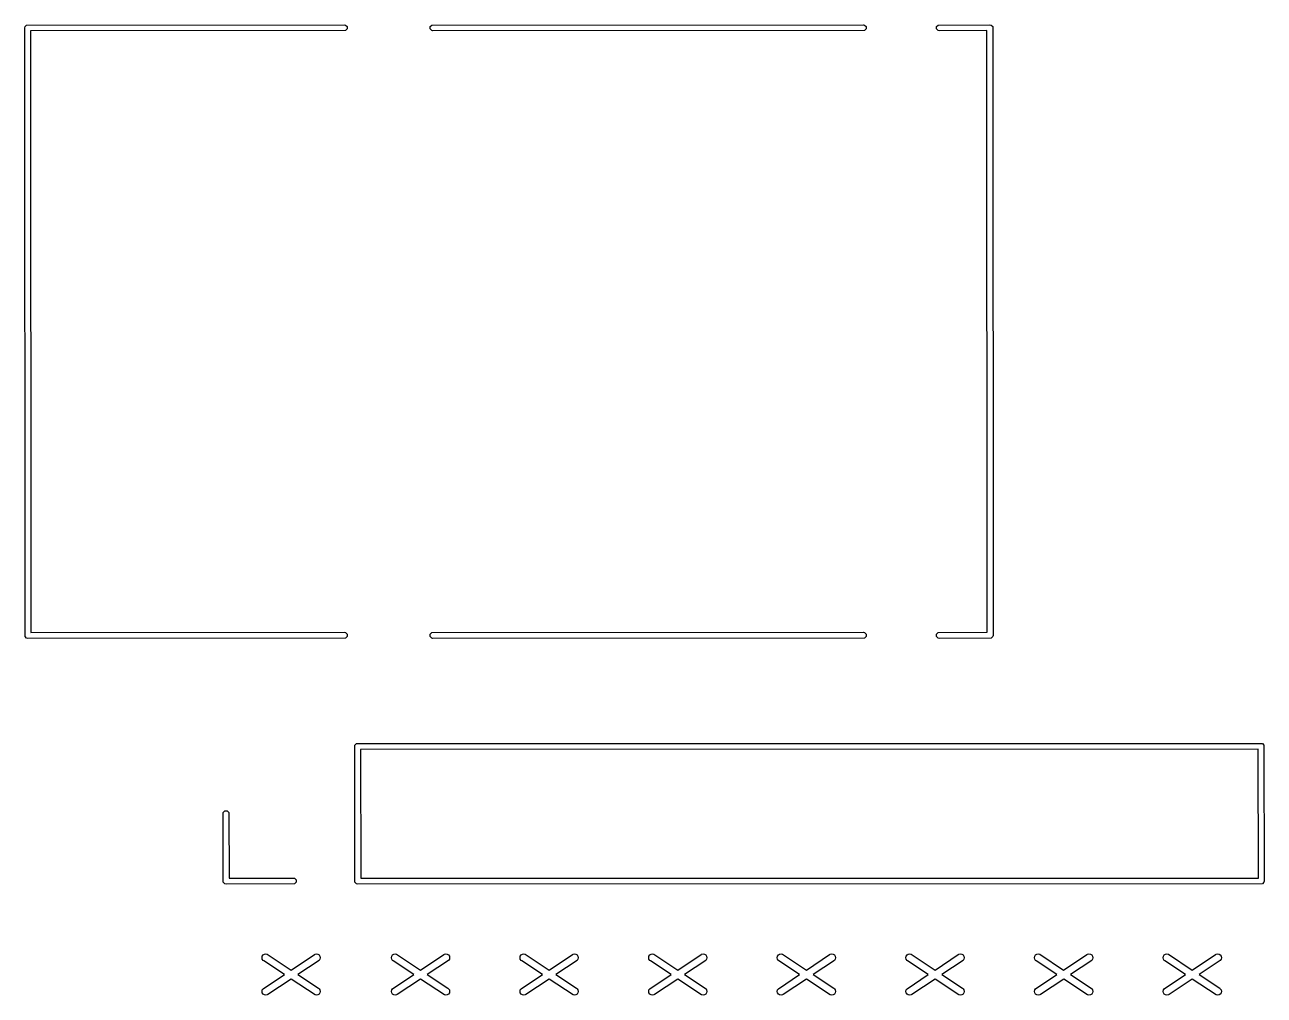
# Model space of a CAD drawing. Extents: x 91.3 to 133.3, y -96.3 to -50.
# Drawn here: x 91.28 to 115.76, y -96.29 to -77.12 of the extents above; entities that cross this region are included whole.
import ezdxf

# ---------------------------------------------------------------- set-up
doc = ezdxf.new("R2010")
doc.units = 0
doc.layers.add('BLACK', color=7, linetype='CONTINUOUS')

msp = doc.modelspace()

# ---------------------------------------------------------------- linework, layer by layer
at = {"layer": 'BLACK', "linetype": 'CONTINUOUS'}
for p, q in [((91.285, -77.185), (91.289567, -77.162039)), ((91.289567, -89.207961), (91.285, -77.185)), ((91.289567, -77.162039), (91.322039, -77.129567)), ((91.322039, -77.129567), (97.595, -77.125)), ((97.617961, -77.240433), (91.400464, -77.244959)), ((91.400464, -77.244959), (91.404978, -89.129506)), ((97.595, -77.125), (97.617961, -77.129567)), ((97.617961, -77.129567), (97.650433, -77.162039)), ((97.650433, -77.207961), (97.617961, -77.240433)), ((97.650433, -77.162039), (97.650433, -77.207961)), ((99.289567, -77.162039), (99.322039, -77.129567)), ((99.289567, -77.207961), (99.289567, -77.162039)), ((99.322039, -77.240433), (99.289567, -77.207961)), ((99.322039, -77.129567), (107.845, -77.125)), ((99.345, -77.245), (99.322039, -77.240433)), ((107.867961, -77.240433), (99.345, -77.245)), ((107.845, -77.125), (107.867961, -77.129567)), ((107.867961, -77.129567), (107.900433, -77.162039)), ((107.900433, -77.207961), (107.867961, -77.240433)), ((107.900433, -77.162039), (107.900433, -77.207961)), ((109.289567, -77.162039), (109.322039, -77.129567)), ((109.289567, -77.207961), (109.289567, -77.162039)), ((109.322039, -77.240433), (109.289567, -77.207961)), ((109.322039, -77.129567), (110.345, -77.125)), ((109.345, -77.245), (109.322039, -77.240433)), ((110.285021, -77.240803), (109.345, -77.245)), ((110.289535, -89.125247), (110.285021, -77.240803)), ((110.345, -77.125), (110.367961, -77.129567)), ((110.367961, -77.129567), (110.400433, -77.162039)), ((110.400433, -77.162039), (110.405, -89.185)), ((91.322039, -89.240433), (91.289567, -89.207961)), ((91.345, -89.245), (91.322039, -89.240433)), ((97.617961, -89.240433), (91.345, -89.245)), ((91.404978, -89.129506), (97.595, -89.125)), ((97.595, -89.125), (97.617961, -89.129567)), ((97.617961, -89.129567), (97.650433, -89.162039)), ((97.650433, -89.207961), (97.617961, -89.240433)), ((97.650433, -89.162039), (97.650433, -89.207961)), ((99.289567, -89.162039), (99.322039, -89.129567)), ((99.289567, -89.207961), (99.289567, -89.162039)), ((99.322039, -89.240433), (99.289567, -89.207961)), ((99.322039, -89.129567), (107.845, -89.125)), ((99.345, -89.245), (99.322039, -89.240433)), ((107.867961, -89.240433), (99.345, -89.245)), ((107.845, -89.125), (107.867961, -89.129567)), ((107.867961, -89.129567), (107.900433, -89.162039)), ((107.900433, -89.207961), (107.867961, -89.240433)), ((107.900433, -89.162039), (107.900433, -89.207961)), ((109.289567, -89.162039), (109.322039, -89.129567)), ((109.289567, -89.207961), (109.289567, -89.162039)), ((109.322039, -89.240433), (109.289567, -89.207961)), ((109.322039, -89.129567), (110.289535, -89.125247)), ((109.345, -89.245), (109.322039, -89.240433)), ((110.367961, -89.240433), (109.345, -89.245)), ((110.400433, -89.207961), (110.367961, -89.240433)), ((110.405, -89.185), (110.400433, -89.207961)), ((97.8, -91.38), (97.804567, -91.357039)), ((97.804567, -94.062961), (97.8, -91.38)), ((97.804567, -91.357039), (97.837039, -91.324567)), ((97.837039, -91.324567), (115.7, -91.32)), ((115.640094, -91.435454), (97.915574, -91.439985)), ((97.915574, -91.439985), (97.919905, -93.984545)), ((115.644425, -93.980014), (115.640094, -91.435454)), ((115.7, -91.32), (115.722961, -91.324567)), ((115.722961, -91.324567), (115.755433, -91.357039)), ((115.755433, -91.357039), (115.76, -94.04)), ((95.2, -92.71), (95.204567, -92.687039)), ((95.204567, -94.062961), (95.2, -92.71)), ((95.204567, -92.687039), (95.237039, -92.654567)), ((95.237039, -92.654567), (95.282961, -92.654567)), ((95.282961, -92.654567), (95.315433, -92.687039)), ((95.315433, -92.687039), (95.319811, -93.984287)), ((95.319811, -93.984287), (96.59, -93.98)), ((96.59, -93.98), (96.612961, -93.984567)), ((97.919905, -93.984545), (115.644425, -93.980014)), ((95.237039, -94.095433), (95.204567, -94.062961)), ((95.26, -94.1), (95.237039, -94.095433)), ((96.612961, -94.095433), (95.26, -94.1)), ((96.612961, -93.984567), (96.645433, -94.017039)), ((96.645433, -94.062961), (96.612961, -94.095433)), ((96.645433, -94.017039), (96.645433, -94.062961)), ((97.837039, -94.095433), (97.804567, -94.062961)), ((97.86, -94.1), (97.837039, -94.095433)), ((115.722961, -94.095433), (97.86, -94.1)), ((115.755433, -94.062961), (115.722961, -94.095433)), ((115.76, -94.04), (115.755433, -94.062961)), ((95.969819, -95.551745), (95.975498, -95.523037)), ((95.975558, -95.580439), (95.969819, -95.551745)), ((95.975498, -95.523037), (95.991731, -95.498688)), ((95.991841, -95.604754), (95.975558, -95.580439)), ((95.991731, -95.498688), (96.016046, -95.482405)), ((96.003217, -95.61407), (95.991841, -95.604754)), ((96.410894, -95.885157), (96.003217, -95.61407)), ((96.016046, -95.482405), (96.04474, -95.476666)), ((96.04474, -95.476666), (96.073448, -95.482345)), ((96.073448, -95.482345), (96.544713, -95.795715)), ((96.544713, -95.795715), (97.003216, -95.489262)), ((97.097797, -95.604754), (96.678743, -95.88484)), ((97.003216, -95.489262), (97.01619, -95.482345)), ((97.01619, -95.482345), (97.044898, -95.476666)), ((97.044898, -95.476666), (97.073592, -95.482405)), ((97.073592, -95.482405), (97.097907, -95.498688)), ((97.11408, -95.580439), (97.097797, -95.604754)), ((97.097907, -95.498688), (97.11414, -95.523037)), ((97.119819, -95.551745), (97.11408, -95.580439)), ((97.11414, -95.523037), (97.119819, -95.551745)), ((98.524819, -95.551745), (98.530498, -95.523037)), ((98.530558, -95.580439), (98.524819, -95.551745)), ((98.530498, -95.523037), (98.546731, -95.498688)), ((98.546841, -95.604754), (98.530558, -95.580439)), ((98.546731, -95.498688), (98.571046, -95.482405)), ((98.558217, -95.61407), (98.546841, -95.604754)), ((98.965894, -95.885157), (98.558217, -95.61407)), ((98.571046, -95.482405), (98.59974, -95.476666)), ((98.59974, -95.476666), (98.628448, -95.482345)), ((98.628448, -95.482345), (99.099713, -95.795715)), ((99.099713, -95.795715), (99.558216, -95.489262)), ((99.652797, -95.604754), (99.233743, -95.88484)), ((99.558216, -95.489262), (99.57119, -95.482345)), ((99.57119, -95.482345), (99.599898, -95.476666)), ((99.599898, -95.476666), (99.628592, -95.482405)), ((99.628592, -95.482405), (99.652907, -95.498688)), ((99.66908, -95.580439), (99.652797, -95.604754)), ((99.652907, -95.498688), (99.66914, -95.523037)), ((99.674819, -95.551745), (99.66908, -95.580439)), ((99.66914, -95.523037), (99.674819, -95.551745)), ((101.064819, -95.551745), (101.070498, -95.523037)), ((101.070558, -95.580439), (101.064819, -95.551745)), ((101.070498, -95.523037), (101.086731, -95.498688)), ((101.086841, -95.604754), (101.070558, -95.580439)), ((101.086731, -95.498688), (101.111046, -95.482405)), ((101.098217, -95.61407), (101.086841, -95.604754)), ((101.505894, -95.885157), (101.098217, -95.61407)), ((101.111046, -95.482405), (101.13974, -95.476666)), ((101.13974, -95.476666), (101.168448, -95.482345)), ((101.168448, -95.482345), (101.639713, -95.795715)), ((101.639713, -95.795715), (102.098216, -95.489262)), ((102.192797, -95.604754), (101.773743, -95.88484)), ((102.098216, -95.489262), (102.11119, -95.482345)), ((102.11119, -95.482345), (102.139898, -95.476666)), ((102.139898, -95.476666), (102.168592, -95.482405)), ((102.168592, -95.482405), (102.192907, -95.498688)), ((102.20908, -95.580439), (102.192797, -95.604754)), ((102.192907, -95.498688), (102.20914, -95.523037)), ((102.214819, -95.551745), (102.20908, -95.580439)), ((102.20914, -95.523037), (102.214819, -95.551745)), ((103.604819, -95.551745), (103.610498, -95.523037)), ((103.610558, -95.580439), (103.604819, -95.551745)), ((103.610498, -95.523037), (103.626731, -95.498688)), ((103.626841, -95.604754), (103.610558, -95.580439)), ((103.626731, -95.498688), (103.651046, -95.482405)), ((103.638217, -95.61407), (103.626841, -95.604754)), ((104.045894, -95.885157), (103.638217, -95.61407)), ((103.651046, -95.482405), (103.67974, -95.476666)), ((103.67974, -95.476666), (103.708448, -95.482345)), ((103.708448, -95.482345), (104.179713, -95.795715)), ((104.179713, -95.795715), (104.638216, -95.489262)), ((104.732797, -95.604754), (104.313743, -95.88484)), ((104.638216, -95.489262), (104.65119, -95.482345)), ((104.65119, -95.482345), (104.679898, -95.476666)), ((104.679898, -95.476666), (104.708592, -95.482405)), ((104.708592, -95.482405), (104.732907, -95.498688)), ((104.74908, -95.580439), (104.732797, -95.604754)), ((104.732907, -95.498688), (104.74914, -95.523037)), ((104.754819, -95.551745), (104.74908, -95.580439)), ((104.74914, -95.523037), (104.754819, -95.551745)), ((106.144819, -95.551745), (106.150498, -95.523037)), ((106.150558, -95.580439), (106.144819, -95.551745)), ((106.150498, -95.523037), (106.166731, -95.498688)), ((106.166841, -95.604754), (106.150558, -95.580439)), ((106.166731, -95.498688), (106.191046, -95.482405)), ((106.178217, -95.61407), (106.166841, -95.604754)), ((106.585894, -95.885157), (106.178217, -95.61407)), ((106.191046, -95.482405), (106.21974, -95.476666)), ((106.21974, -95.476666), (106.248448, -95.482345)), ((106.248448, -95.482345), (106.719713, -95.795715)), ((106.719713, -95.795715), (107.178216, -95.489262)), ((107.272797, -95.604754), (106.853743, -95.88484)), ((107.178216, -95.489262), (107.19119, -95.482345)), ((107.19119, -95.482345), (107.219898, -95.476666)), ((107.219898, -95.476666), (107.248592, -95.482405)), ((107.248592, -95.482405), (107.272907, -95.498688)), ((107.28908, -95.580439), (107.272797, -95.604754)), ((107.272907, -95.498688), (107.28914, -95.523037)), ((107.294819, -95.551745), (107.28908, -95.580439)), ((107.28914, -95.523037), (107.294819, -95.551745)), ((108.684819, -95.551745), (108.690498, -95.523037)), ((108.690558, -95.580439), (108.684819, -95.551745)), ((108.690498, -95.523037), (108.706731, -95.498688)), ((108.706841, -95.604754), (108.690558, -95.580439)), ((108.706731, -95.498688), (108.731046, -95.482405)), ((108.718217, -95.61407), (108.706841, -95.604754)), ((109.125894, -95.885157), (108.718217, -95.61407)), ((108.731046, -95.482405), (108.75974, -95.476666)), ((108.75974, -95.476666), (108.788448, -95.482345)), ((108.788448, -95.482345), (109.259713, -95.795715)), ((109.259713, -95.795715), (109.718216, -95.489262)), ((109.812797, -95.604754), (109.393743, -95.88484)), ((109.718216, -95.489262), (109.73119, -95.482345)), ((109.73119, -95.482345), (109.759898, -95.476666)), ((109.759898, -95.476666), (109.788592, -95.482405)), ((109.788592, -95.482405), (109.812907, -95.498688)), ((109.82908, -95.580439), (109.812797, -95.604754)), ((109.812907, -95.498688), (109.82914, -95.523037)), ((109.834819, -95.551745), (109.82908, -95.580439)), ((109.82914, -95.523037), (109.834819, -95.551745)), ((111.224819, -95.551745), (111.230498, -95.523037)), ((111.230558, -95.580439), (111.224819, -95.551745)), ((111.230498, -95.523037), (111.246731, -95.498688)), ((111.246841, -95.604754), (111.230558, -95.580439)), ((111.246731, -95.498688), (111.271046, -95.482405)), ((111.258217, -95.61407), (111.246841, -95.604754)), ((111.665894, -95.885157), (111.258217, -95.61407)), ((111.271046, -95.482405), (111.29974, -95.476666)), ((111.29974, -95.476666), (111.328448, -95.482345)), ((111.328448, -95.482345), (111.799713, -95.795715)), ((111.799713, -95.795715), (112.258216, -95.489262)), ((112.352797, -95.604754), (111.933743, -95.88484)), ((112.258216, -95.489262), (112.27119, -95.482345)), ((112.27119, -95.482345), (112.299898, -95.476666)), ((112.299898, -95.476666), (112.328592, -95.482405)), ((112.328592, -95.482405), (112.352907, -95.498688)), ((112.36908, -95.580439), (112.352797, -95.604754)), ((112.352907, -95.498688), (112.36914, -95.523037)), ((112.374819, -95.551745), (112.36908, -95.580439)), ((112.36914, -95.523037), (112.374819, -95.551745)), ((113.764819, -95.551745), (113.770498, -95.523037)), ((113.770558, -95.580439), (113.764819, -95.551745)), ((113.770498, -95.523037), (113.786731, -95.498688)), ((113.786841, -95.604754), (113.770558, -95.580439)), ((113.786731, -95.498688), (113.811046, -95.482405)), ((113.798217, -95.61407), (113.786841, -95.604754)), ((114.205894, -95.885157), (113.798217, -95.61407)), ((113.811046, -95.482405), (113.83974, -95.476666)), ((113.83974, -95.476666), (113.868448, -95.482345)), ((113.868448, -95.482345), (114.339713, -95.795715)), ((114.339713, -95.795715), (114.798216, -95.489262)), ((114.892797, -95.604754), (114.473743, -95.88484)), ((114.798216, -95.489262), (114.81119, -95.482345)), ((114.81119, -95.482345), (114.839898, -95.476666)), ((114.839898, -95.476666), (114.868592, -95.482405)), ((114.868592, -95.482405), (114.892907, -95.498688)), ((114.90908, -95.580439), (114.892797, -95.604754)), ((114.892907, -95.498688), (114.90914, -95.523037)), ((114.914819, -95.551745), (114.90908, -95.580439)), ((114.90914, -95.523037), (114.914819, -95.551745)), ((95.991841, -96.165244), (96.410894, -95.885157)), ((96.678743, -95.88484), (97.086421, -96.155928)), ((98.546841, -96.165244), (98.965894, -95.885157)), ((99.233743, -95.88484), (99.641421, -96.155928)), ((101.086841, -96.165244), (101.505894, -95.885157)), ((101.773743, -95.88484), (102.181421, -96.155928)), ((103.626841, -96.165244), (104.045894, -95.885157)), ((104.313743, -95.88484), (104.721421, -96.155928)), ((106.166841, -96.165244), (106.585894, -95.885157)), ((106.853743, -95.88484), (107.261421, -96.155928)), ((108.706841, -96.165244), (109.125894, -95.885157)), ((109.393743, -95.88484), (109.801421, -96.155928)), ((111.246841, -96.165244), (111.665894, -95.885157)), ((111.933743, -95.88484), (112.341421, -96.155928)), ((113.786841, -96.165244), (114.205894, -95.885157)), ((114.473743, -95.88484), (114.881421, -96.155928)), ((95.975558, -96.189559), (95.991841, -96.165244)), ((96.544924, -95.974282), (96.086421, -96.280736)), ((97.01619, -96.287653), (96.544924, -95.974282)), ((97.086421, -96.155928), (97.097797, -96.165244)), ((97.097797, -96.165244), (97.11408, -96.189559)), ((98.530558, -96.189559), (98.546841, -96.165244)), ((99.099924, -95.974282), (98.641421, -96.280736)), ((99.57119, -96.287653), (99.099924, -95.974282)), ((99.641421, -96.155928), (99.652797, -96.165244)), ((99.652797, -96.165244), (99.66908, -96.189559)), ((101.070558, -96.189559), (101.086841, -96.165244)), ((101.639924, -95.974282), (101.181421, -96.280736)), ((102.11119, -96.287653), (101.639924, -95.974282)), ((102.181421, -96.155928), (102.192797, -96.165244)), ((102.192797, -96.165244), (102.20908, -96.189559)), ((103.610558, -96.189559), (103.626841, -96.165244)), ((104.179924, -95.974282), (103.721421, -96.280736)), ((104.65119, -96.287653), (104.179924, -95.974282)), ((104.721421, -96.155928), (104.732797, -96.165244)), ((104.732797, -96.165244), (104.74908, -96.189559)), ((106.150558, -96.189559), (106.166841, -96.165244)), ((106.719924, -95.974282), (106.261421, -96.280736)), ((107.19119, -96.287653), (106.719924, -95.974282)), ((107.261421, -96.155928), (107.272797, -96.165244)), ((107.272797, -96.165244), (107.28908, -96.189559)), ((108.690558, -96.189559), (108.706841, -96.165244)), ((109.259924, -95.974282), (108.801421, -96.280736)), ((109.73119, -96.287653), (109.259924, -95.974282)), ((109.801421, -96.155928), (109.812797, -96.165244)), ((109.812797, -96.165244), (109.82908, -96.189559)), ((111.230558, -96.189559), (111.246841, -96.165244)), ((111.799924, -95.974282), (111.341421, -96.280736)), ((112.27119, -96.287653), (111.799924, -95.974282)), ((112.341421, -96.155928), (112.352797, -96.165244)), ((112.352797, -96.165244), (112.36908, -96.189559)), ((113.770558, -96.189559), (113.786841, -96.165244)), ((114.339924, -95.974282), (113.881421, -96.280736)), ((114.81119, -96.287653), (114.339924, -95.974282)), ((114.881421, -96.155928), (114.892797, -96.165244)), ((114.892797, -96.165244), (114.90908, -96.189559)), ((95.969819, -96.218253), (95.975558, -96.189559)), ((95.975498, -96.246961), (95.969819, -96.218253)), ((95.991731, -96.27131), (95.975498, -96.246961)), ((96.016046, -96.287593), (95.991731, -96.27131)), ((96.04474, -96.293332), (96.016046, -96.287593)), ((96.073448, -96.287653), (96.04474, -96.293332)), ((96.086421, -96.280736), (96.073448, -96.287653)), ((97.044898, -96.293332), (97.01619, -96.287653)), ((97.073592, -96.287593), (97.044898, -96.293332)), ((97.097907, -96.27131), (97.073592, -96.287593)), ((97.11414, -96.246961), (97.097907, -96.27131)), ((97.11408, -96.189559), (97.119819, -96.218253)), ((97.119819, -96.218253), (97.11414, -96.246961)), ((98.524819, -96.218253), (98.530558, -96.189559)), ((98.530498, -96.246961), (98.524819, -96.218253)), ((98.546731, -96.27131), (98.530498, -96.246961)), ((98.571046, -96.287593), (98.546731, -96.27131)), ((98.59974, -96.293332), (98.571046, -96.287593)), ((98.628448, -96.287653), (98.59974, -96.293332)), ((98.641421, -96.280736), (98.628448, -96.287653)), ((99.599898, -96.293332), (99.57119, -96.287653)), ((99.628592, -96.287593), (99.599898, -96.293332)), ((99.652907, -96.27131), (99.628592, -96.287593)), ((99.66914, -96.246961), (99.652907, -96.27131)), ((99.66908, -96.189559), (99.674819, -96.218253)), ((99.674819, -96.218253), (99.66914, -96.246961)), ((101.064819, -96.218253), (101.070558, -96.189559)), ((101.070498, -96.246961), (101.064819, -96.218253)), ((101.086731, -96.27131), (101.070498, -96.246961)), ((101.111046, -96.287593), (101.086731, -96.27131)), ((101.13974, -96.293332), (101.111046, -96.287593)), ((101.168448, -96.287653), (101.13974, -96.293332)), ((101.181421, -96.280736), (101.168448, -96.287653)), ((102.139898, -96.293332), (102.11119, -96.287653)), ((102.168592, -96.287593), (102.139898, -96.293332)), ((102.192907, -96.27131), (102.168592, -96.287593)), ((102.20914, -96.246961), (102.192907, -96.27131)), ((102.20908, -96.189559), (102.214819, -96.218253)), ((102.214819, -96.218253), (102.20914, -96.246961)), ((103.604819, -96.218253), (103.610558, -96.189559)), ((103.610498, -96.246961), (103.604819, -96.218253)), ((103.626731, -96.27131), (103.610498, -96.246961)), ((103.651046, -96.287593), (103.626731, -96.27131)), ((103.67974, -96.293332), (103.651046, -96.287593)), ((103.708448, -96.287653), (103.67974, -96.293332)), ((103.721421, -96.280736), (103.708448, -96.287653)), ((104.679898, -96.293332), (104.65119, -96.287653)), ((104.708592, -96.287593), (104.679898, -96.293332)), ((104.732907, -96.27131), (104.708592, -96.287593)), ((104.74914, -96.246961), (104.732907, -96.27131)), ((104.74908, -96.189559), (104.754819, -96.218253)), ((104.754819, -96.218253), (104.74914, -96.246961)), ((106.144819, -96.218253), (106.150558, -96.189559)), ((106.150498, -96.246961), (106.144819, -96.218253)), ((106.166731, -96.27131), (106.150498, -96.246961)), ((106.191046, -96.287593), (106.166731, -96.27131)), ((106.21974, -96.293332), (106.191046, -96.287593)), ((106.248448, -96.287653), (106.21974, -96.293332)), ((106.261421, -96.280736), (106.248448, -96.287653)), ((107.219898, -96.293332), (107.19119, -96.287653)), ((107.248592, -96.287593), (107.219898, -96.293332)), ((107.272907, -96.27131), (107.248592, -96.287593)), ((107.28914, -96.246961), (107.272907, -96.27131)), ((107.28908, -96.189559), (107.294819, -96.218253)), ((107.294819, -96.218253), (107.28914, -96.246961)), ((108.684819, -96.218253), (108.690558, -96.189559)), ((108.690498, -96.246961), (108.684819, -96.218253)), ((108.706731, -96.27131), (108.690498, -96.246961)), ((108.731046, -96.287593), (108.706731, -96.27131)), ((108.75974, -96.293332), (108.731046, -96.287593)), ((108.788448, -96.287653), (108.75974, -96.293332)), ((108.801421, -96.280736), (108.788448, -96.287653)), ((109.759898, -96.293332), (109.73119, -96.287653)), ((109.788592, -96.287593), (109.759898, -96.293332)), ((109.812907, -96.27131), (109.788592, -96.287593)), ((109.82914, -96.246961), (109.812907, -96.27131)), ((109.82908, -96.189559), (109.834819, -96.218253)), ((109.834819, -96.218253), (109.82914, -96.246961)), ((111.224819, -96.218253), (111.230558, -96.189559)), ((111.230498, -96.246961), (111.224819, -96.218253)), ((111.246731, -96.27131), (111.230498, -96.246961)), ((111.271046, -96.287593), (111.246731, -96.27131)), ((111.29974, -96.293332), (111.271046, -96.287593)), ((111.328448, -96.287653), (111.29974, -96.293332)), ((111.341421, -96.280736), (111.328448, -96.287653)), ((112.299898, -96.293332), (112.27119, -96.287653)), ((112.328592, -96.287593), (112.299898, -96.293332)), ((112.352907, -96.27131), (112.328592, -96.287593)), ((112.36914, -96.246961), (112.352907, -96.27131)), ((112.36908, -96.189559), (112.374819, -96.218253)), ((112.374819, -96.218253), (112.36914, -96.246961)), ((113.764819, -96.218253), (113.770558, -96.189559)), ((113.770498, -96.246961), (113.764819, -96.218253)), ((113.786731, -96.27131), (113.770498, -96.246961)), ((113.811046, -96.287593), (113.786731, -96.27131)), ((113.83974, -96.293332), (113.811046, -96.287593)), ((113.868448, -96.287653), (113.83974, -96.293332)), ((113.881421, -96.280736), (113.868448, -96.287653)), ((114.839898, -96.293332), (114.81119, -96.287653)), ((114.868592, -96.287593), (114.839898, -96.293332)), ((114.892907, -96.27131), (114.868592, -96.287593)), ((114.90914, -96.246961), (114.892907, -96.27131)), ((114.90908, -96.189559), (114.914819, -96.218253)), ((114.914819, -96.218253), (114.90914, -96.246961))]:
    msp.add_line(p, q, dxfattribs=at)

doc.saveas('drawing.dxf')
